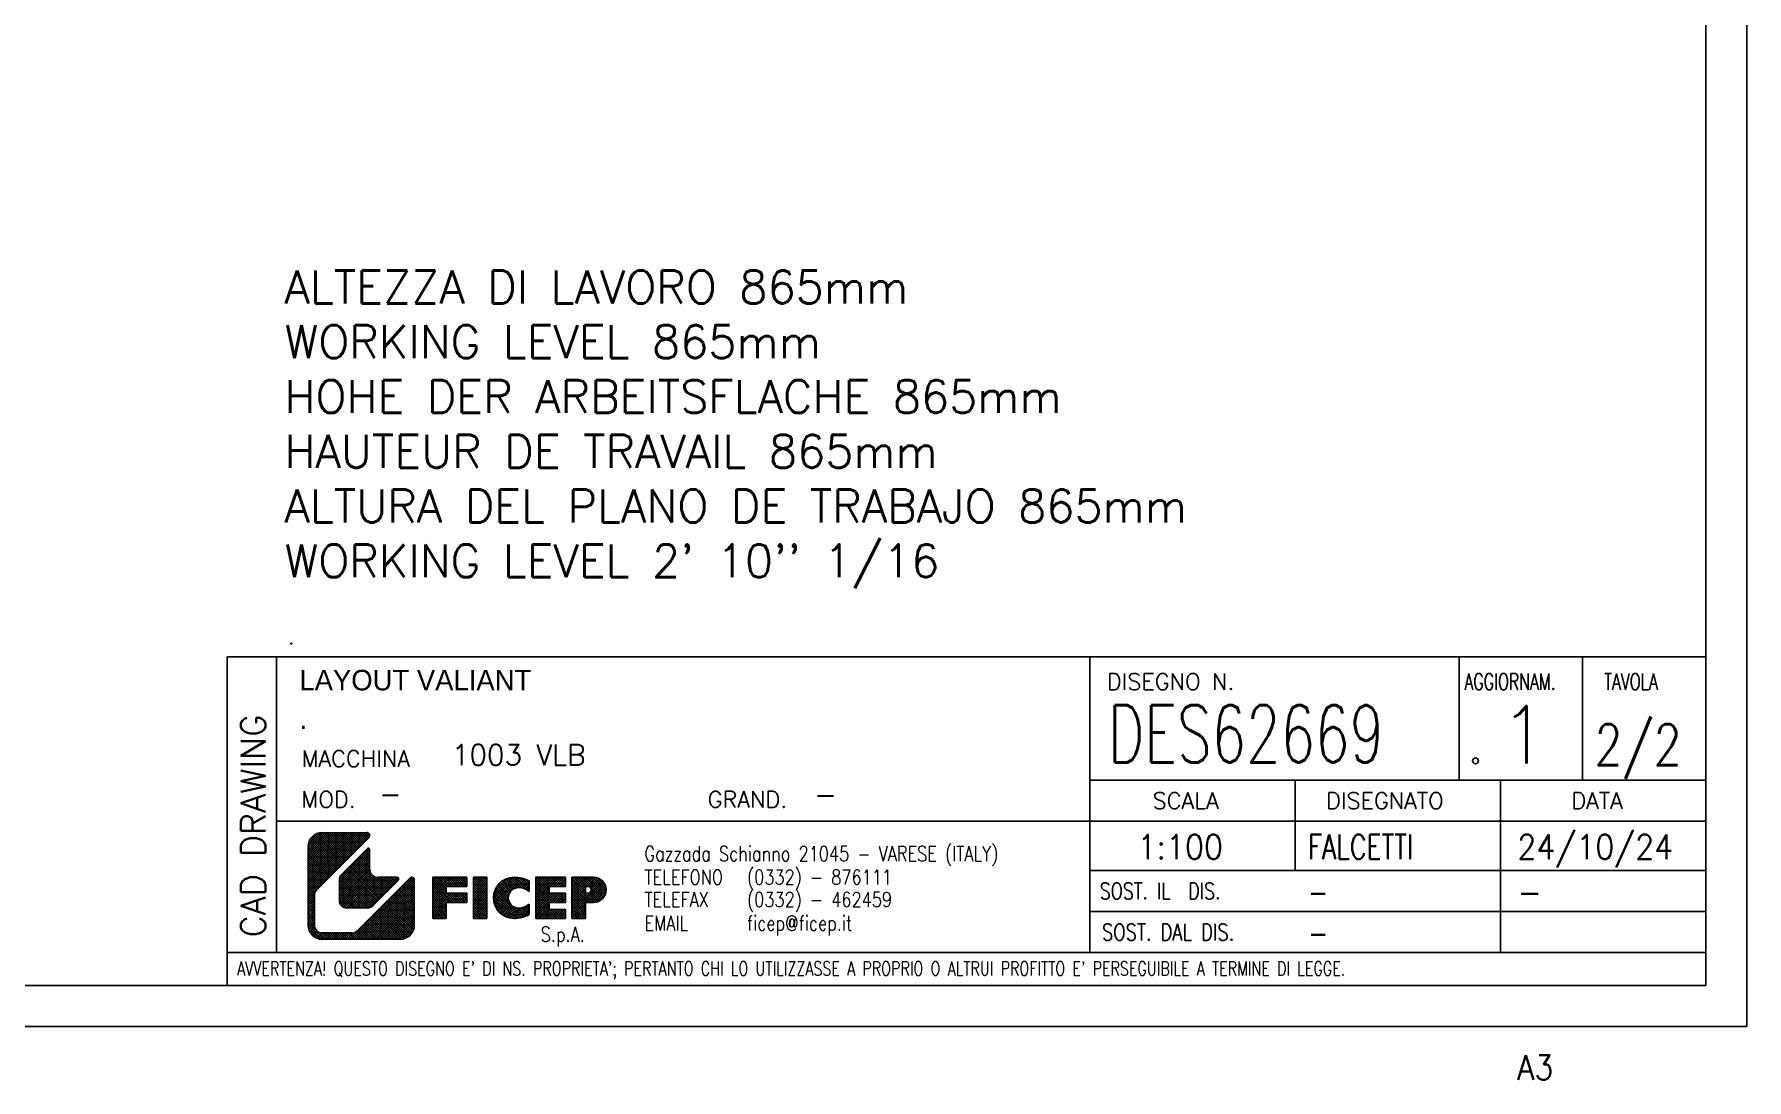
# Model space of a CAD drawing. Header units: inches. Extents: x -347369 to -260369, y 119522 to 149869.
# Drawn here: x -281218 to -260369, y 119522 to 132246 of the extents above; entities that cross this region are included whole.
import ezdxf

# ---------------------------------------------------------------- set-up
doc = ezdxf.new("R2010")
doc.units = ezdxf.units.IN
doc.header["$LTSCALE"] = 300
doc.layers.add('CARTIGLIO', color=7, linetype='Continuous')
doc.layers.add('TESTI', color=3, linetype='Continuous')
doc.styles.get("Standard").update_dxf_attribs({"font": 'romans.shx'})
doc.styles.add('TXT', font='TXT')
pattern_1 = [(45, (-299714.805, 119076.342), (-14.03165, 14.03165), []), (135, (-299714.805, 119076.342), (-14.03165, -14.03165), [])]
pattern_2 = [(45, (28578867.546, -7729517.826), (-14.031650189, 14.031650189), []), (135, (28578867.546, -7729517.826), (-14.031650189, -14.031650189), [])]

msp = doc.modelspace()

# ---------------------------------------------------------------- hatches: boundary and pattern name
at = {"layer": 'CARTIGLIO', "linetype": 'Continuous'}
h = msp.add_hatch(dxfattribs=at)
h.set_pattern_fill('ANSI37', color=126, scale=6.25, style=0)
h.set_pattern_definition(pattern_1)
edge = h.paths.add_edge_path(flags=0)
edge.add_arc((-277712.491, 122356.123), 175, 90.000004, 179.999991)
edge.add_line((-277887.491, 122356.123), (-277887.491, 121406.123))
edge.add_arc((-277712.491, 121406.123), 175, 180.000009, 269.999996)
edge.add_line((-277712.491, 121231.123), (-276762.491, 121231.123))
edge.add_arc((-276762.491, 121406.123), 175, 269.999996, 360)
edge.add_line((-276587.491, 121406.123), (-276587.491, 121951.651))
edge.add_arc((-276622.491, 121951.651), 35, 0, 135.000007)
edge.add_line((-276647.24, 121976.399), (-277284.692, 121338.948))
edge.add_arc((-277351.867, 121406.123), 95, 269.999996, 314.999998, ccw=False)
edge.add_line((-277351.867, 121311.123), (-277712.491, 121311.123))
edge.add_arc((-277712.491, 121406.123), 95, 179.999991, 269.999996, ccw=False)
edge.add_line((-277807.491, 121406.123), (-277807.491, 121766.747))
edge.add_arc((-277712.491, 121766.747), 95, 135.000007, 179.999991, ccw=False)
edge.add_line((-277779.667, 121833.922), (-277142.215, 122471.374))
edge.add_arc((-277166.964, 122496.123), 35, 314.999998, 450.000004)
edge.add_line((-277166.964, 122531.123), (-277712.491, 122531.123))
h = msp.add_hatch(dxfattribs=at)
h.set_pattern_fill('ANSI37', color=126, scale=6.25, style=0)
h.set_pattern_definition(pattern_1)
edge = h.paths.add_edge_path(flags=0)
edge.add_arc((-277151.964, 122320.204), 20, 0, 135.000007)
edge.add_line((-277166.106, 122334.346), (-277479.667, 122020.785))
edge.add_arc((-277412.491, 121953.61), 95, 135.000007, 180.000009)
edge.add_line((-277507.491, 121953.61), (-277507.491, 121706.123))
edge.add_arc((-277412.491, 121706.123), 95, 180.000009, 269.999996)
edge.add_line((-277412.491, 121611.123), (-277165.004, 121611.123))
edge.add_arc((-277165.004, 121706.123), 95, 269.999996, 314.999998)
edge.add_line((-277097.829, 121638.948), (-276784.268, 121952.509))
edge.add_arc((-276798.41, 121966.651), 20, 314.999998, 450.000004)
edge.add_line((-276798.41, 121986.651), (-277036.964, 121986.651))
edge.add_arc((-277036.964, 122081.651), 95, 180.000009, 269.999996, ccw=False)
edge.add_line((-277131.964, 122081.651), (-277131.964, 122320.204))
at = {"layer": 'CARTIGLIO', "linetype": 'Continuous', "true_color": 0x808080}
h = msp.add_hatch(dxfattribs=at)
h.set_pattern_fill('ANSI37', color=8, scale=6.25, style=0)
h.set_pattern_definition(pattern_2)
h.paths.add_polyline_path([(-275952.347, 121986.123), (-276367.347, 121986.123), (-276367.347, 121486.123), (-276202.347, 121486.123), (-276202.347, 121681.123), (-275952.347, 121681.123), (-275952.347, 121791.123), (-276202.347, 121791.123), (-276202.347, 121876.123), (-275952.347, 121876.123)])
h = msp.add_hatch(dxfattribs=at)
h.set_pattern_fill('ANSI37', color=8, scale=6.25, style=0)
h.set_pattern_definition(pattern_2)
h.paths.add_polyline_path([(-275707.347, 121986.123), (-275872.347, 121986.123), (-275872.347, 121486.123), (-275707.347, 121486.123)])
h = msp.add_hatch(dxfattribs=at)
h.set_pattern_fill('ANSI37', color=8, scale=6.25, style=0)
h.set_pattern_definition(pattern_2)
h.paths.add_polyline_path([(-275322.347, 121861.123, -0.178764659), (-275192.347, 121813.11), (-275192.347, 121940.771, 0.120785505), (-275377.347, 121986.123, 1), (-275377.347, 121486.123, 0.120785505), (-275192.347, 121531.475), (-275192.347, 121659.136, -0.178764659), (-275322.347, 121611.123, -1)])
h = msp.add_hatch(dxfattribs=at)
h.set_pattern_fill('ANSI37', color=8, scale=6.25, style=0)
h.set_pattern_definition(pattern_2)
h.paths.add_polyline_path([(-274947.347, 121876.123), (-274752.347, 121876.123), (-274752.347, 121986.123), (-275112.347, 121986.123), (-275112.347, 121486.123), (-274752.347, 121486.123), (-274752.347, 121596.123), (-274947.347, 121596.123), (-274947.347, 121681.123), (-274752.347, 121681.123), (-274752.347, 121791.123), (-274947.347, 121791.123)])
h.paths.add_polyline_path([(-274409.847, 121986.123), (-274672.347, 121986.123), (-274672.347, 121486.123), (-274507.347, 121486.123), (-274507.347, 121681.123), (-274409.847, 121681.123, 1)])
h.paths.add_polyline_path([(-274507.347, 121876.123), (-274479.847, 121876.123, -1), (-274479.847, 121791.123), (-274507.347, 121791.123)], flags=16)

# ---------------------------------------------------------------- linework, layer by layer
at = {"layer": 'CARTIGLIO', "color": 3, "linetype": 'Continuous'}
for p, q in [((-260368.627, 120168.925), (-260368.627, 149868.925)), ((-278868.626, 124668.925), (-278868.626, 120668.925)), ((-278868.626, 124668.925), (-260868.627, 124668.925)), ((-268368.627, 124668.925), (-268368.627, 123168.925)), ((-263868.627, 123168.925), (-263868.627, 124668.925)), ((-262368.627, 123168.925), (-262368.627, 124668.925)), ((-260868.627, 120668.925), (-260868.627, 124668.925)), ((-268368.627, 123168.925), (-268368.627, 121068.925)), ((-260868.627, 123168.925), (-268368.627, 123168.925)), ((-265868.627, 123168.925), (-265868.627, 122068.925)), ((-263368.627, 123168.925), (-263368.627, 121068.925)), ((-260868.627, 122668.925), (-278268.626, 122668.925)), ((-260868.627, 122068.925), (-268368.627, 122068.925)), ((-260868.627, 121568.925), (-268368.627, 121568.925)), ((-260868.627, 121068.925), (-278868.626, 121068.925)), ((-260868.627, 120668.925), (-278868.626, 120668.925)), ((-302368.627, 120168.925), (-260368.627, 120168.925))]:
    msp.add_line(p, q, dxfattribs=at)
at = {"layer": 'CARTIGLIO', "color": 2, "linetype": 'Continuous'}
for p, q in [((-260868.627, 120668.925), (-260868.627, 149368.925)), ((-278268.626, 124668.925), (-278268.626, 121068.925)), ((-301868.627, 120668.925), (-260868.627, 120668.925))]:
    msp.add_line(p, q, dxfattribs=at)
at = {"layer": 'CARTIGLIO', "color": 1, "linetype": 'Continuous'}
msp.add_line((-262368.627, 124568.925), (-262368.627, 124668.925), dxfattribs=at)
at = {"layer": 'CARTIGLIO', "color": 7, "linetype": 'Continuous', "lineweight": 18}
for p, q in [((-277142.215, 122471.374), (-277779.667, 121833.922)), ((-277712.491, 122531.123), (-277166.964, 122531.123)), ((-277887.491, 122356.123), (-277887.491, 121406.123)), ((-277166.106, 122334.346), (-277479.667, 122020.785)), ((-277131.964, 122081.651), (-277131.964, 122320.204)), ((-276647.24, 121976.399), (-277284.692, 121338.948)), ((-276798.41, 121986.651), (-277036.964, 121986.651)), ((-277807.491, 121766.747), (-277807.491, 121406.123)), ((-277507.491, 121953.61), (-277507.491, 121706.123)), ((-276784.268, 121952.509), (-277097.829, 121638.948)), ((-276587.491, 121406.123), (-276587.491, 121951.651)), ((-277165.004, 121611.123), (-277412.491, 121611.123)), ((-277351.867, 121311.123), (-277712.491, 121311.123)), ((-276762.491, 121231.123), (-277712.491, 121231.123))]:
    msp.add_line(p, q, dxfattribs=at)
at = {"layer": 'CARTIGLIO', "color": 8, "linetype": 'Continuous'}
for p, q in [((-276367.347, 121986.55), (-276367.347, 121486.123)), ((-276367.347, 121986.123), (-275952.347, 121986.123)), ((-275952.347, 121986.123), (-275952.347, 121876.123)), ((-275872.347, 121986.123), (-275872.347, 121486.123)), ((-275872.347, 121986.123), (-275707.347, 121986.123)), ((-275707.347, 121986.123), (-275707.347, 121486.123)), ((-275112.347, 121986.123), (-275112.347, 121486.123)), ((-275112.347, 121986.123), (-274752.347, 121986.123)), ((-274752.347, 121986.123), (-274752.347, 121876.123)), ((-274672.347, 121986.123), (-274672.347, 121486.123)), ((-274409.847, 121986.123), (-274672.347, 121986.123)), ((-276202.347, 121876.123), (-275952.347, 121876.123)), ((-276202.347, 121875.493), (-276202.347, 121791.123)), ((-276202.347, 121791.123), (-275952.347, 121791.123)), ((-275952.347, 121791.123), (-275952.347, 121681.123)), ((-275192.347, 121941.608), (-275192.347, 121813.11)), ((-274947.347, 121791.123), (-274947.347, 121876.123)), ((-274947.347, 121876.123), (-274752.347, 121876.123)), ((-274947.347, 121791.123), (-274752.347, 121791.123)), ((-274752.347, 121681.123), (-274752.347, 121791.123)), ((-274507.347, 121876.123), (-274507.347, 121791.123)), ((-274507.347, 121876.123), (-274479.847, 121876.123)), ((-274479.847, 121791.123), (-274507.347, 121791.123)), ((-276202.347, 121681.123), (-276202.347, 121486.123)), ((-276202.347, 121681.123), (-275952.347, 121681.123)), ((-275192.347, 121531.475), (-275192.347, 121659.136)), ((-274947.347, 121596.123), (-274947.347, 121681.123)), ((-274947.347, 121681.123), (-274752.347, 121681.123)), ((-274947.347, 121596.123), (-274752.347, 121596.123)), ((-274752.347, 121486.123), (-274752.347, 121596.123)), ((-274409.847, 121681.123), (-274507.347, 121681.123)), ((-274507.347, 121681.123), (-274507.347, 121486.123)), ((-276367.347, 121486.123), (-276202.347, 121486.123)), ((-275872.347, 121486.123), (-275707.347, 121486.123)), ((-274752.347, 121486.123), (-275112.347, 121486.123)), ((-274507.347, 121486.123), (-274672.347, 121486.123))]:
    msp.add_line(p, q, dxfattribs=at)
at = {"layer": 'CARTIGLIO', "color": 1, "linetype": 'Continuous'}
msp.add_circle((-263671.232, 123403.925), 35, dxfattribs=at)
at = {"layer": 'CARTIGLIO', "color": 7, "linetype": 'Continuous', "lineweight": 18}
for centre, radius, start, end in [((-277712.491, 122356.123), 175, 90.000004, 179.999991), ((-277166.964, 122496.123), 35, 314.9999981, 90.000004), ((-277151.964, 122320.204), 20, 0, 135.000007), ((-277412.491, 121953.61), 95, 135.000007, 180.000009), ((-277036.964, 122081.651), 95, 180.000009, 269.999996), ((-276798.41, 121966.651), 20, 314.9999981, 90.000004), ((-276622.491, 121951.651), 35, 0, 135.000007), ((-277712.491, 121766.747), 95, 135.000007, 179.999991), ((-277412.491, 121706.123), 95, 180.000009, 269.999996), ((-277165.004, 121706.123), 95, 269.999996, 314.9999981), ((-277712.491, 121406.123), 175, 180.000009, 269.999996), ((-277712.491, 121406.123), 95, 179.999991, 269.999996), ((-276762.491, 121406.123), 175, 269.999996, 0), ((-277351.867, 121406.123), 95, 269.999996, 314.9999981)]:
    msp.add_arc(centre, radius, start, end, dxfattribs=at)
at = {"layer": 'CARTIGLIO', "color": 8, "linetype": 'Continuous'}
for centre, radius, start, end in [((-275377.347, 121736.123), 250, 90, 270), ((-275377.347, 121586.123), 400, 62.451454, 90), ((-274409.847, 121833.623), 152.5, 270, 90), ((-275322.347, 121736.123), 125, 90, 270), ((-275322.347, 121661.123), 200, 49.458398, 90), ((-274479.847, 121833.623), 42.5, 270, 90), ((-275322.347, 121811.123), 200, 270, 310.541602), ((-275377.347, 121886.123), 400, 270, 297.548546), ((-275377.347, 121736.123), 250, 270, 276.9349181)]:
    msp.add_arc(centre, radius, start, end, dxfattribs=at)

# ---------------------------------------------------------------- texts
at = {"layer": 'CARTIGLIO', "color": 1}
for s, height, width, p in [('. ', 200, 0.78, (-278122.179, 124821.631)), ('2/2', 500, 0.8, (-262223.875, 123349.584))]:
    msp.add_text(s, height=height, dxfattribs=dict(at, width=width)).set_placement(p)
at = {"layer": 'CARTIGLIO', "color": 7, "style": 'TXT'}
for s, p in [('LAYOUT VALIANT', (-277990.504, 124260.799)), ('.', (-277990.504, 123790.799))]:
    msp.add_text(s, height=250, dxfattribs=at).set_placement(p)
at = {"layer": 'CARTIGLIO', "color": 8}
for s, p in [('DISEGNO N.', (-268157.908, 124268.023)), ('MACCHINA', (-277963.477, 123330.394)), ('MOD.', (-277965.067, 122833.573)), ('GRAND.', (-273018.393, 122833.573))]:
    msp.add_text(s, height=200, dxfattribs=at).set_placement(p)
for s, height, width, p in [('AGGIORNAM.', 200, 0.7, (-263804.435, 124268.227)), ('TAVOLA', 200, 0.7, (-262104.435, 124268.227)), ('Gazzada Schianno 21045 - VARESE (ITALY)', 180, 0.8, (-273789.56, 122183.921)), ('TELEFONO ', 180, 0.8, (-273789.56, 121897.411)), ('(0332) - 876111', 180, 0.8, (-272539.56, 121897.411)), ('TELEFAX ', 180, 0.8, (-273789.56, 121625.226)), ('(0332) - 462459', 180, 0.8, (-272539.56, 121625.226)), ('EMAIL', 180, 0.8, (-273789.56, 121338.716)), ('ficep@ficep.it', 180, 0.8, (-272539.56, 121338.716)), ("AVVERTENZA! QUESTO DISEGNO E' DI NS. PROPRIETA'; PERTANTO CHI LO UTILIZZASSE A PROPRIO O ALTRUI PROFITTO E' PERSEGUIBILE A TERMINE DI LEGGE.", 170, 0.75, (-278748.554, 120792.14))]:
    msp.add_text(s, height=height, dxfattribs=dict(at, width=width)).set_placement(p)
at = {"layer": 'CARTIGLIO', "color": 12, "width": 0.7}
msp.add_text('DES62669', height=700, dxfattribs=at).set_placement((-268145.013, 123381.425))
at = {"layer": 'CARTIGLIO', "color": 1}
msp.add_text('1', height=700, dxfattribs=at).set_placement((-263380.975, 123369.754))
at = {"layer": 'CARTIGLIO', "color": 2}
msp.add_text('CAD DRAWING', height=300, rotation=90, dxfattribs=at).set_placement((-278403.266, 121253.475))
msp.add_text('1003 VLB', height=250, dxfattribs=at).set_placement((-276135.088, 123350.503))
at = {"layer": 'CARTIGLIO', "color": 254}
for s, p in [('SCALA', (-267601.472, 122818.925)), ('DISEGNATO', (-265489.786, 122818.925)), ('DATA', (-262503.026, 122818.925))]:
    msp.add_text(s, height=200, dxfattribs=at).set_placement(p)
at = {"layer": 'CARTIGLIO', "color": 3}
for p in [(-277022.951, 122879.361), (-271724.967, 122870.361)]:
    msp.add_text('-', height=250, dxfattribs=at).set_placement(p)
at = {"layer": 'CARTIGLIO', "color": 2}
for s, width, p in [('1:100', 0.9, (-267786.756, 122206.891)), ('FALCETTI', 0.75, (-265711.756, 122206.891)), ('24/10/24', 0.9, (-263161.756, 122206.891)), ('-', 0.75, (-265711.756, 121656.891)), ('-', 0.9, (-263161.756, 121656.891)), ('-', 0.75, (-265711.756, 121156.891)), ('A3', 0.9, (-263161.756, 119522.36))]:
    msp.add_text(s, height=300, dxfattribs=dict(at, width=width)).set_placement(p)
at = {"layer": 'CARTIGLIO', "color": 254}
for s, width, p in [('SOST. IL  DIS. ', 0.78, (-268246.135, 121720.417)), ('SOST. DAL DIS. ', 0.8, (-268218.627, 121218.925))]:
    msp.add_text(s, height=200, dxfattribs=dict(at, width=width)).set_placement(p)
at = {"layer": 'CARTIGLIO', "color": 7, "width": 0.8}
msp.add_text('S.p.A.', height=180, dxfattribs=at).set_placement((-275051.585, 121202.432))
at = {"layer": 'TESTI', "color": 3, "insert": (-278171.129, 129371.332), "char_height": 400, "width": 14757.42428, "attachment_point": 1}
msp.add_mtext("{\\C256;ALTEZZA DI LAVORO 865mm\\PWORKING LEVEL 865mm\\PHOHE DER ARBEITSFLACHE 865mm\\PHAUTEUR DE TRAVAIL 865mm\\PALTURA DEL PLANO DE TRABAJO 865mm\\PWORKING LEVEL 2' 10'' 1/16}", dxfattribs=at)

doc.saveas('drawing.dxf')
